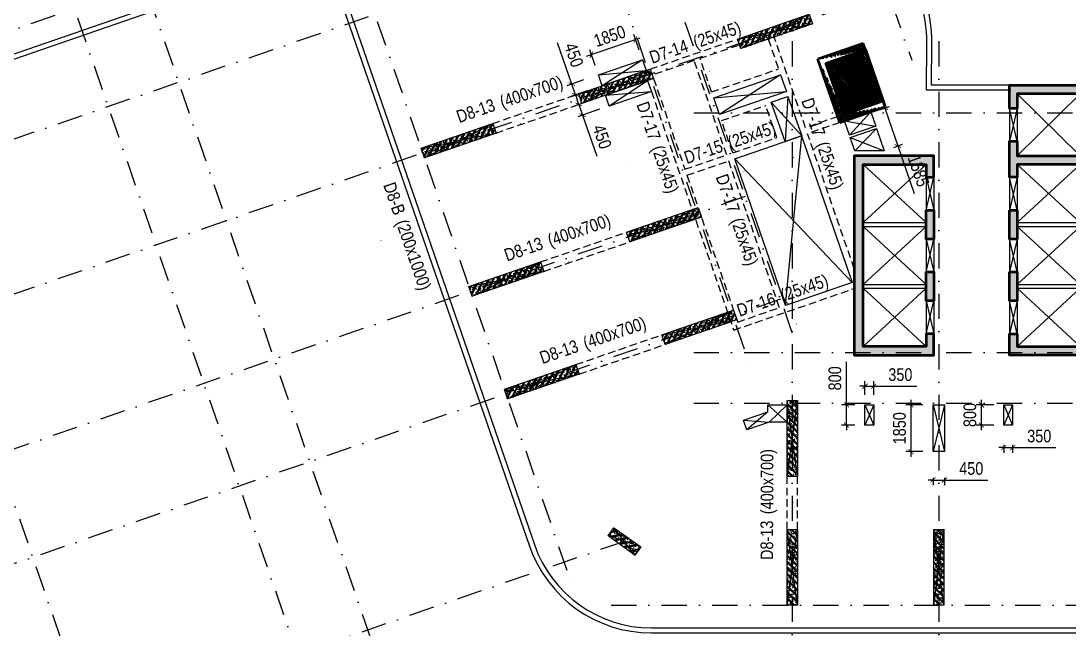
# Model space of a CAD drawing. Header units: millimetres. Extents: x -159515 to 1327256, y -225156 to 138737.
# Drawn here: x 66138 to 107637, y -33011 to -8927 of the extents above; entities that cross this region are included whole.
import ezdxf
from ezdxf.enums import TextEntityAlignment as Align

# ---------------------------------------------------------------- set-up
doc = ezdxf.new("R2010")
doc.units = ezdxf.units.MM
doc.header["$MEASUREMENT"] = 0
doc.linetypes.add('DASHDOT', pattern=[1, 0.5, -0.25, 0, -0.25])
doc.linetypes.add('DASHED', pattern=[4.5, 3, -1.5])
for name, color, linetype in [('ccu11-Khuat', 9, 'DASHED'), ('ccu11-Manh', 8, 'Continuous'), ('ccu11-Thay', 7, 'Continuous'), ('ccu12-Manh', 8, 'Continuous'), ('ccu12-Text', 31, 'Continuous'), ('KC2-DIM', 251, 'Continuous'), ('KT-Hatch', 251, 'Continuous'), ('KT-Luoi truc South Tower', 8, 'DASHDOT'), ('xref.asix of  podium$0$xref.asix of  podium$0$Xref_ST_MBDV Cot vach 30.7.2022$0$KT-Net cot vach', 6, 'Continuous'), ('Xref_ST_MBDV Cot vach 30.7.2022|Xref_ST_MBDV Cot vach 30.7.2022|Xref_ST_MBDV Cot vach 30.7.2022|Xref_ST_MBDV Cot vach 30.7.2022|KC-Betong', 6, 'Continuous')]:
    doc.layers.add(name, color=color, linetype=linetype)
for name, color, linetype, lineweight in [('ccu12-Tencaukien', 9, 'Continuous', 15), ('KT-Kich thuoc', 159, 'Continuous', 18), ('ST_MBDV Cot vach 220805$0$Xref_ST_MBDV Cot vach 30.7.2022$0$KT-Net cot vach', 6, 'Continuous', 50), ('Xref_ST_MBDV Cot vach 30.7.2022$0$KT-Net cot vach', 6, 'Continuous', 50)]:
    doc.layers.add(name, color=color, linetype=linetype, lineweight=lineweight)
doc.styles.add('Arial Narrow', font='ARIALN.TTF')
doc.dimstyles.new('ccu12-200', dxfattribs={"dimscale": 200, "dimtxt": 2.5, "dimasz": 1, "dimexe": 1, "dimexo": 2, "dimgap": 1, "dimtad": 1, "dimdec": 0, "dimrnd": 5, "dimdsep": 46, "dimtxsty": 'Arial Narrow', "dimblk": 'ARCHTICK', "dimcen": -1, "dimdle": 1, "dimclrd": 256, "dimclre": 256, "dimclrt": 3, "dimadec": 0, "dimazin": 2, "dimtfac": 0.1, "dimtdec": 0, "dimtmove": 0, "dimatfit": 1, "dimldrblk": 'ARCHTICK', "dimfxl": 1, "dimtvp": 0.833333, "dimtolj": 1, "dimtzin": 12, "dimarcsym": 0})

# ---------------------------------------------------------------- blocks, each defined once
blk = doc.blocks.new('Asix South Tower')
at = {"layer": 'KT-Luoi truc South Tower', "ltscale": 2000}
for p, q in [((-53965.4, 67304.5), (-40792.5, 29149.9)), ((-61527.4, 64693.7), (-45306.5, 17710.6)), ((-63417.9, 64041.1), (-47197, 17057.9)), ((-72397.8, 60940.8), (-54232.5, 8325.6)), ((-80172.4, 58256.6), (-62007.1, 5641.4)), ((-82960.9, 57293.9), (-64795.6, 4678.7)), ((-91137.3, 54471), (-72972, 1855.8)), ((-37736.8, 39354.3), (-105450.5, 15976.2)), ((-63379.6, 34838.6), (-106788.6, 19851.7)), ((-37735.1, 33218.9), (-103274.2, 10591.7)), ((-45523, 29903.8), (-45523, -4459.1)), ((-39723, 29903.8), (-39723, -4459.1)), ((-49426.2, 27070.4), (10118.8, 27070.4)), ((-47391.3, 23749.2), (-101381.4, 5109.2)), ((-45988, 19684.6), (-99978.1, 1044.6)), ((-49426.2, 17570.4), (10118.8, 17570.4)), ((-49426.2, 15570.4), (10118.8, 15570.4)), ((-52170.8, 10095.3), (-96381.5, -5168.4)), ((-52698.1, 7570.4), (10118.8, 7570.4))]:
    blk.add_line(p, q, dxfattribs=at)
blk = doc.blocks.new('_ArchTick')
at = {"color": 0, "const_width": 0.15}
blk.add_lwpolyline([(-0.5, -0.5), (0.5, 0.5)], dxfattribs=at)
blk = doc.blocks.new('*D100')
at = {"layer": 'Defpoints', "color": 0, "transparency": 16777216}
for p in [(88794, -11133), (87947, -11425), (88941, -11558)]:
    blk.add_point(p, dxfattribs=at)
at = {"layer": 'KC2-DIM', "lineweight": -2, "transparency": 16777216}
for p, q in [((87947, -11425), (87386, -9798)), ((88416, -11263), (87758, -11490)), ((88094, -11851), (87947, -11425)), ((88563, -11689), (87904, -11916)), ((88094, -11851), (88159, -12040))]:
    blk.add_line(p, q, dxfattribs=at)
at = {"layer": 'KC2-DIM', "lineweight": -2, "transparency": 16777216, "xscale": 200, "yscale": 200, "zscale": 200}
for p, rotation in [((87947, -11425), 289.0228909016397), ((88094, -11851), 109.0228909016397)]:
    blk.add_blockref('_ArchTick', p, dxfattribs=dict(at, rotation=rotation))
at = {"layer": 'KC2-DIM', "color": 3, "transparency": 16777216, "insert": (88032, -10274), "char_height": 500, "attachment_point": 5, "rotation": 289.0229, "style": 'Arial Narrow'}
blk.add_mtext('\\A1;450', dxfattribs=at)
blk = doc.blocks.new('*D101')
at = {"layer": 'Defpoints', "color": 0, "transparency": 16777216}
for p in [(89278, -11871), (89425, -12297), (88373, -12660)]:
    blk.add_point(p, dxfattribs=at)
at = {"layer": 'KC2-DIM', "lineweight": -2, "transparency": 16777216}
for p, q in [((88900, -12002), (88037, -12300)), ((88226, -12234), (88161, -12045)), ((89047, -12427), (88184, -12725)), ((88226, -12234), (88373, -12660)), ((88373, -12660), (88935, -14286))]:
    blk.add_line(p, q, dxfattribs=at)
at = {"layer": 'KC2-DIM', "lineweight": -2, "transparency": 16777216, "xscale": 200, "yscale": 200, "zscale": 200}
for p, rotation in [((88226, -12234), 289.0471379535542), ((88373, -12660), 109.0471379535541)]:
    blk.add_blockref('_ArchTick', p, dxfattribs=dict(at, rotation=rotation))
at = {"layer": 'KC2-DIM', "color": 3, "transparency": 16777216, "insert": (89149, -13514), "char_height": 500, "attachment_point": 5, "rotation": 289.0471, "style": 'Arial Narrow'}
blk.add_mtext('\\A1;450', dxfattribs=at)
blk = doc.blocks.new('*D102')
at = {"layer": 'Defpoints', "color": 0, "transparency": 16777216}
for p in [(90471, -9658), (90750, -10464), (89001, -11068)]:
    blk.add_point(p, dxfattribs=at)
at = {"layer": 'KC2-DIM', "lineweight": -2, "transparency": 16777216}
for p, q in [((90619, -10086), (90406, -9469)), ((88533, -10327), (90660, -9592)), ((88870, -10690), (88657, -10072))]:
    blk.add_line(p, q, dxfattribs=at)
at = {"layer": 'KC2-DIM', "lineweight": -2, "transparency": 16777216, "xscale": 200, "yscale": 200, "zscale": 200}
for p, rotation in [((90471, -9658), 19.04713865576442), ((88722, -10261), 199.0471386557644)]:
    blk.add_blockref('_ArchTick', p, dxfattribs=dict(at, rotation=rotation))
at = {"layer": 'KC2-DIM', "color": 3, "transparency": 16777216, "insert": (89448, -9529), "char_height": 500, "attachment_point": 5, "rotation": 19.0471, "style": 'Arial Narrow'}
blk.add_mtext('\\A1;1850', dxfattribs=at)
blk = doc.blocks.new('*D103')
at = {"layer": 'Defpoints', "color": 0, "transparency": 16777216}
for p in [(99800, -12564), (100318, -14064), (100857, -13878)]:
    blk.add_point(p, dxfattribs=at)
at = {"layer": 'KC2-DIM', "lineweight": -2, "transparency": 16777216}
for p, q in [((100178, -12433), (100528, -12313)), ((100339, -12378), (100274, -12189)), ((100339, -12378), (100857, -13878)), ((100696, -13934), (101046, -13813)), ((100857, -13878), (101506, -15758))]:
    blk.add_line(p, q, dxfattribs=at)
at = {"layer": 'KC2-DIM', "lineweight": -2, "transparency": 16777216, "xscale": 200, "yscale": 200, "zscale": 200}
for p, rotation in [((100339, -12378), 289.0471379540123), ((100857, -13878), 109.0471379540123)]:
    blk.add_blockref('_ArchTick', p, dxfattribs=dict(at, rotation=rotation))
at = {"layer": 'KC2-DIM', "color": 3, "transparency": 16777216, "insert": (101678, -14858), "char_height": 500, "attachment_point": 5, "rotation": 289.0471, "style": 'Arial Narrow'}
blk.add_mtext('\\A1;1585', dxfattribs=at)
blk = doc.blocks.new('*D104')
at = {"layer": 'Defpoints', "color": 0, "transparency": 16777216}
for p in [(98825, -24134), (99554, -24134), (99554, -24934)]:
    blk.add_point(p, dxfattribs=at)
at = {"layer": 'KC2-DIM', "lineweight": -2, "transparency": 16777216}
for p, q in [((98825, -24134), (98825, -22430)), ((99154, -24134), (98625, -24134)), ((98825, -24934), (98825, -24134)), ((99154, -24934), (98625, -24934)), ((98825, -24934), (98825, -25134))]:
    blk.add_line(p, q, dxfattribs=at)
at = {"layer": 'KC2-DIM', "lineweight": -2, "transparency": 16777216, "xscale": 200, "yscale": 200, "zscale": 200}
for p, rotation in [((98825, -24134), 270), ((98825, -24934), 90)]:
    blk.add_blockref('_ArchTick', p, dxfattribs=dict(at, rotation=rotation))
at = {"layer": 'KC2-DIM', "color": 3, "transparency": 16777216, "insert": (98369, -23082), "char_height": 500, "attachment_point": 5, "rotation": 90, "style": 'Arial Narrow'}
blk.add_mtext('\\A1;800', dxfattribs=at)
blk = doc.blocks.new('*D105')
at = {"layer": 'Defpoints', "color": 0, "transparency": 16777216}
for p in [(99904, -23394), (99554, -24134), (99904, -24134)]:
    blk.add_point(p, dxfattribs=at)
at = {"layer": 'KC2-DIM', "lineweight": -2, "transparency": 16777216}
for p, q in [((99554, -23734), (99554, -23194)), ((99904, -23734), (99904, -23194)), ((99554, -23394), (99354, -23394)), ((99554, -23394), (99904, -23394)), ((99904, -23394), (101609, -23394))]:
    blk.add_line(p, q, dxfattribs=at)
at = {"layer": 'KC2-DIM', "lineweight": -2, "transparency": 16777216, "xscale": 200, "yscale": 200, "zscale": 200}
blk.add_blockref('_ArchTick', (99554, -23394), dxfattribs=at)
at = {"layer": 'KC2-DIM', "lineweight": -2, "transparency": 16777216, "xscale": 200, "yscale": 200, "zscale": 200, "rotation": 180}
blk.add_blockref('_ArchTick', (99904, -23394), dxfattribs=at)
at = {"layer": 'KC2-DIM', "color": 3, "transparency": 16777216, "insert": (100957, -22938), "char_height": 500, "attachment_point": 5, "style": 'Arial Narrow'}
blk.add_mtext('\\A1;350', dxfattribs=at)
blk = doc.blocks.new('*D106')
at = {"layer": 'Defpoints', "color": 0, "transparency": 16777216}
for p in [(101380, -24134), (102254, -24134), (102254, -25984)]:
    blk.add_point(p, dxfattribs=at)
at = {"layer": 'KC2-DIM', "lineweight": -2, "transparency": 16777216}
for p, q in [((101380, -26184), (101380, -23934)), ((101854, -24134), (101180, -24134)), ((101854, -25984), (101180, -25984))]:
    blk.add_line(p, q, dxfattribs=at)
at = {"layer": 'KC2-DIM', "lineweight": -2, "transparency": 16777216, "xscale": 200, "yscale": 200, "zscale": 200}
for p, rotation in [((101380, -24134), 90), ((101380, -25984), 270)]:
    blk.add_blockref('_ArchTick', p, dxfattribs=dict(at, rotation=rotation))
at = {"layer": 'KC2-DIM', "color": 3, "transparency": 16777216, "insert": (100925, -25059), "char_height": 500, "attachment_point": 5, "rotation": 90, "style": 'Arial Narrow'}
blk.add_mtext('\\A1;1850', dxfattribs=at)
blk = doc.blocks.new('*D107')
at = {"layer": 'Defpoints', "color": 0, "transparency": 16777216}
for p in [(102254, -26626), (102704, -26626), (102704, -27109)]:
    blk.add_point(p, dxfattribs=at)
at = {"layer": 'KC2-DIM', "lineweight": -2, "transparency": 16777216}
for p, q in [((102254, -27109), (102054, -27109)), ((102254, -27026), (102254, -27309)), ((102254, -27109), (102704, -27109)), ((102704, -27026), (102704, -27309)), ((102704, -27109), (104425, -27109))]:
    blk.add_line(p, q, dxfattribs=at)
at = {"layer": 'KC2-DIM', "lineweight": -2, "transparency": 16777216, "xscale": 200, "yscale": 200, "zscale": 200}
blk.add_blockref('_ArchTick', (102254, -27109), dxfattribs=at)
at = {"layer": 'KC2-DIM', "lineweight": -2, "transparency": 16777216, "xscale": 200, "yscale": 200, "zscale": 200, "rotation": 180}
blk.add_blockref('_ArchTick', (102704, -27109), dxfattribs=at)
at = {"layer": 'KC2-DIM', "color": 3, "transparency": 16777216, "insert": (103765, -26654), "char_height": 500, "attachment_point": 5, "style": 'Arial Narrow'}
blk.add_mtext('\\A1;450', dxfattribs=at)
blk = doc.blocks.new('*D108')
at = {"layer": 'Defpoints', "color": 0, "transparency": 16777216}
for p in [(104166, -24134), (105054, -24134), (105054, -24934)]:
    blk.add_point(p, dxfattribs=at)
at = {"layer": 'KC2-DIM', "lineweight": -2, "transparency": 16777216}
for p, q in [((104166, -25134), (104166, -23934)), ((104654, -24134), (103966, -24134)), ((104654, -24934), (103966, -24934))]:
    blk.add_line(p, q, dxfattribs=at)
at = {"layer": 'KC2-DIM', "lineweight": -2, "transparency": 16777216, "xscale": 200, "yscale": 200, "zscale": 200}
for p, rotation in [((104166, -24134), 90), ((104166, -24934), 270)]:
    blk.add_blockref('_ArchTick', p, dxfattribs=dict(at, rotation=rotation))
at = {"layer": 'KC2-DIM', "color": 3, "transparency": 16777216, "insert": (103711, -24534), "char_height": 500, "attachment_point": 5, "rotation": 90, "style": 'Arial Narrow'}
blk.add_mtext('\\A1;800', dxfattribs=at)
blk = doc.blocks.new('*D109')
at = {"layer": 'Defpoints', "color": 0, "transparency": 16777216}
for p in [(105054, -25309), (105404, -25309), (105404, -25826)]:
    blk.add_point(p, dxfattribs=at)
at = {"layer": 'KC2-DIM', "lineweight": -2, "transparency": 16777216}
for p, q in [((105054, -25709), (105054, -26026)), ((105404, -25709), (105404, -26026)), ((105054, -25826), (104854, -25826)), ((105054, -25826), (105404, -25826)), ((105404, -25826), (107109, -25826))]:
    blk.add_line(p, q, dxfattribs=at)
at = {"layer": 'KC2-DIM', "lineweight": -2, "transparency": 16777216, "xscale": 200, "yscale": 200, "zscale": 200}
blk.add_blockref('_ArchTick', (105054, -25826), dxfattribs=at)
at = {"layer": 'KC2-DIM', "lineweight": -2, "transparency": 16777216, "xscale": 200, "yscale": 200, "zscale": 200, "rotation": 180}
blk.add_blockref('_ArchTick', (105404, -25826), dxfattribs=at)
at = {"layer": 'KC2-DIM', "color": 3, "transparency": 16777216, "insert": (106457, -25370), "char_height": 500, "attachment_point": 5, "style": 'Arial Narrow'}
blk.add_mtext('\\A1;350', dxfattribs=at)
blk = doc.blocks.new('*U192')
at = {"layer": 'ccu12-Tencaukien', "color": 8, "ltscale": 10000}
blk.add_line((361, -155), (354, -155), dxfattribs=at)
at = {"layer": 'ccu12-Text', "color": 2, "style": 'Arial Narrow', "width": 0.8}
blk.add_attdef('SH', text='', height=300, dxfattribs=at).set_placement((276, 6), align=Align.BOTTOM_RIGHT)
at = {"layer": 'ccu12-Text', "color": 31, "style": 'Arial Narrow', "width": 0.8}
for tag, p in [('(', (508, -75)), ('KT', (633, -75)), (')', (963, -75))]:
    blk.add_attdef(tag, text='', height=250, dxfattribs=at).set_placement(p, align=Align.BOTTOM_LEFT)
blk = doc.blocks.new('*U297')
at = {"layer": 'ccu12-Tencaukien', "color": 8, "ltscale": 10000}
blk.add_line((361, -155), (354, -155), dxfattribs=at)
at = {"layer": 'ccu12-Text', "color": 2, "style": 'Arial Narrow', "width": 0.8}
blk.add_attdef('SH', text='', height=300, dxfattribs=at).set_placement((276, 6), align=Align.BOTTOM_RIGHT)
at = {"layer": 'ccu12-Text', "color": 31, "style": 'Arial Narrow', "width": 0.8}
for tag, p in [('(', (508, -75)), ('KT', (633, -75)), (')', (963, -75))]:
    blk.add_attdef(tag, text='', height=250, dxfattribs=at).set_placement(p, align=Align.BOTTOM_LEFT)
blk = doc.blocks.new('*U298')
at = {"layer": 'ccu12-Tencaukien', "color": 8, "ltscale": 10000}
blk.add_line((361, -155), (354, -155), dxfattribs=at)
at = {"layer": 'ccu12-Text', "color": 2, "style": 'Arial Narrow', "width": 0.8}
blk.add_attdef('SH', text='', height=300, dxfattribs=at).set_placement((276, 6), align=Align.BOTTOM_RIGHT)
at = {"layer": 'ccu12-Text', "color": 31, "style": 'Arial Narrow', "width": 0.8}
for tag, p in [('(', (508, -75)), ('KT', (633, -75)), (')', (963, -75))]:
    blk.add_attdef(tag, text='', height=250, dxfattribs=at).set_placement(p, align=Align.BOTTOM_LEFT)
blk = doc.blocks.new('*U299')
at = {"layer": 'ccu12-Tencaukien', "color": 8, "ltscale": 10000}
blk.add_line((361, -155), (354, -155), dxfattribs=at)
at = {"layer": 'ccu12-Text', "color": 2, "style": 'Arial Narrow', "width": 0.8}
blk.add_attdef('SH', text='', height=300, dxfattribs=at).set_placement((276, 6), align=Align.BOTTOM_RIGHT)
at = {"layer": 'ccu12-Text', "color": 31, "style": 'Arial Narrow', "width": 0.8}
for tag, p in [('(', (508, -75)), ('KT', (633, -75)), (')', (963, -75))]:
    blk.add_attdef(tag, text='', height=250, dxfattribs=at).set_placement(p, align=Align.BOTTOM_LEFT)
blk = doc.blocks.new('*U300')
at = {"layer": 'ccu12-Tencaukien', "color": 8, "ltscale": 10000}
blk.add_line((361, -155), (354, -155), dxfattribs=at)
at = {"layer": 'ccu12-Text', "color": 2, "style": 'Arial Narrow', "width": 0.8}
blk.add_attdef('SH', text='', height=300, dxfattribs=at).set_placement((276, 6), align=Align.BOTTOM_RIGHT)
at = {"layer": 'ccu12-Text', "color": 31, "style": 'Arial Narrow', "width": 0.8}
for tag, p in [('(', (508, -75)), ('KT', (633, -75)), (')', (963, -75))]:
    blk.add_attdef(tag, text='', height=250, dxfattribs=at).set_placement(p, align=Align.BOTTOM_LEFT)
blk = doc.blocks.new('*U301')
at = {"layer": 'ccu12-Tencaukien', "color": 8, "ltscale": 10000}
blk.add_line((361, -155), (354, -155), dxfattribs=at)
at = {"layer": 'ccu12-Text', "color": 2, "style": 'Arial Narrow', "width": 0.8}
blk.add_attdef('SH', text='', height=300, dxfattribs=at).set_placement((276, 6), align=Align.BOTTOM_RIGHT)
at = {"layer": 'ccu12-Text', "color": 31, "style": 'Arial Narrow', "width": 0.8}
for tag, p in [('(', (508, -75)), ('KT', (633, -75)), (')', (963, -75))]:
    blk.add_attdef(tag, text='', height=250, dxfattribs=at).set_placement(p, align=Align.BOTTOM_LEFT)
blk = doc.blocks.new('*U302')
at = {"layer": 'ccu12-Tencaukien', "color": 8, "ltscale": 10000}
blk.add_line((361, -155), (354, -155), dxfattribs=at)
at = {"layer": 'ccu12-Text', "color": 2, "style": 'Arial Narrow', "width": 0.8}
blk.add_attdef('SH', text='', height=300, dxfattribs=at).set_placement((276, 6), align=Align.BOTTOM_RIGHT)
at = {"layer": 'ccu12-Text', "color": 31, "style": 'Arial Narrow', "width": 0.8}
for tag, p in [('(', (508, -75)), ('KT', (633, -75)), (')', (963, -75))]:
    blk.add_attdef(tag, text='', height=250, dxfattribs=at).set_placement(p, align=Align.BOTTOM_LEFT)
blk = doc.blocks.new('*U951')
h = blk.add_hatch()
h.set_pattern_fill('VATLIEU04', color=250, scale=40, style=0, pattern_type=2)
h.set_pattern_definition([(50, (-550, 3050), (286.904, -25.101), [30, -330]), (355, (-550, 3050), (-55.5, 300.877), [24, -264]), (100.451, (-526.1, 3047.9), (231.404, 275.776), [25.496, -280.457]), (46.184, (-550, 3130), (426.896, -66.208), [45, -495]), (96.636, (-514.43, 3124.5), (373.865, 389.647), [38.244, -420.685]), (351.184, (-550, 3130), (373.865, 389.65), [36, -396]), (21, (-510, 3110), (238.763, -161.048), [30, -330]), (326, (-510, 3110), (97.326, 290.06), [24, -264]), (71.451, (-490.1, 3096.58), (336.09, 129.012), [25.496, -280.457]), (37.5, (-550, 3050), (4.864, 133.1575), [0, -260.8, 0, -268, 0, -265]), (7.5, (-550, 3050), (105.228, 157.7647), [0, -152.8, 0, -254.8, 0, -101]), (327.5, (-639.2, 3050), (213.529, -9.022), [0, -100, 0, -312, 0, -414]), (317.5, (-679.2, 3050), (233.274, 40.042), [0, -130, 0, -207.2, 0, -294]), (45, (-550, 3050), (-120.208, 120.208), []), (45, (-550, 3099), (-120.208, 120.208), [])])
h.paths.add_polyline_path([(-475, -475), (-75, -475), (-75, 2525), (-475, 2525)])
at = {"color": 6, "ltscale": 0.25}
blk.add_lwpolyline([(-475, -475), (-75, -475), (-75, 2525), (-475, 2525)], close=True, dxfattribs=at)
at = {"layer": 'Defpoints', "linetype": 'ByBlock', "ltscale": 30}
for p, q in [((-75, -475), (-475, 2525)), ((-475, -475), (-75, 2525))]:
    blk.add_line(p, q, dxfattribs=at)
blk = doc.blocks.new('*U50')
h = blk.add_hatch()
h.set_pattern_fill('VATLIEU04', color=250, scale=40, style=0, pattern_type=2)
h.set_pattern_definition([(50, (-550, 1350), (286.904, -25.1), [30, -330]), (355, (-550, 1350), (-55.5, 300.877), [24, -264]), (100.451, (-526.1, 1347.9), (231.404, 275.776), [25.496, -280.457]), (46.184, (-550, 1430), (426.896, -66.21), [45, -495]), (96.636, (-514.43, 1424.5), (373.865, 389.65), [38.244, -420.685]), (351.184, (-550, 1430), (373.86, 389.65), [36, -396]), (21, (-510, 1410), (238.763, -161.048), [30, -330]), (326, (-510, 1410), (97.326, 290.06), [24, -264]), (71.451, (-490.1, 1396.58), (336.09, 129.012), [25.496, -280.457]), (37.5, (-550, 1350), (4.864, 133.1575), [0, -260.8, 0, -268, 0, -265]), (7.5, (-550, 1350), (105.228, 157.765), [0, -152.8, 0, -254.8, 0, -101]), (327.5, (-639.2, 1350), (213.529, -9.022), [0, -100, 0, -312, 0, -414]), (317.5, (-679.2, 1350), (233.274, 40.042), [0, -130, 0, -207.2, 0, -294]), (45, (-550, 1350), (-120.208, 120.208), []), (45, (-550, 1399), (-120.208, 120.208), [])])
h.paths.add_polyline_path([(-475, -475), (-75, -475), (-75, 825), (-475, 825)])
at = {"color": 6, "ltscale": 0.25}
blk.add_lwpolyline([(-475, -475), (-75, -475), (-75, 825), (-475, 825)], close=True, dxfattribs=at)
at = {"layer": 'Defpoints', "linetype": 'ByBlock', "ltscale": 30}
for p, q in [((-75, -475), (-475, 825)), ((-475, -475), (-75, 825))]:
    blk.add_line(p, q, dxfattribs=at)
blk = doc.blocks.new('MBC-T8')
at = {"layer": 'Xref_ST_MBDV Cot vach 30.7.2022|Xref_ST_MBDV Cot vach 30.7.2022|Xref_ST_MBDV Cot vach 30.7.2022|Xref_ST_MBDV Cot vach 30.7.2022|KC-Betong', "linetype": 'ByBlock'}
for name, p, xscale, rotation in [('*U951', (-22298, 12747, 0), -0.9999999999999998, 289.0471379532163), ('*U951', (-28584, 10577, 0), -0.9999999999999998, 289.0471379532163), ('*U951', (-34822, 8423, 0), -0.9999999999999998, 289.0471379532163), ('*U951', (-26691, 5095, 0), -0.9999999999999998, 289.0471379532163), ('*U951', (-32929, 2941, 0), -0.9999999999999998, 289.0471379532163), ('*U951', (-25287, 1030, 0), -0.9999999999999998, 289.0471379532163), ('*U951', (-31526, -1124, 0), -0.9999999999999998, 289.0471379532163), ('*U951', (-20825, -4325), -1, 359.9999999999985), ('*U50', (-27216, -7701, 0), -0.9999999999999998, 54.35941822448728), ('*U951', (-20825, -9425, 0), -1, 359.9999999999985), ('*U951', (-15025, -9425, 0), -1, 359.9999999999985)]:
    blk.add_blockref(name, p, dxfattribs=dict(at, xscale=xscale, rotation=rotation))
blk = doc.blocks.new('MBCV-T8')
at = {"layer": 'KT-Hatch'}
h = blk.add_hatch(dxfattribs=at)
h.set_pattern_fill('BTCT', color=256, scale=30)
h.set_pattern_definition([(50, (55874.38, -33304.02), (215.17805, -18.82564), [22.5, -247.5]), (355, (55874.38, -33304.02), (-41.6254, 225.6576), [18, -198]), (100.4514, (55892.31, -33305.6), (173.5528, 206.8319), [19.1221, -210.3426]), (46.1842, (55874.38, -33244.02), (320.1723, -49.6557), [33.75, -371.25]), (96.6356, (55901.06, -33248.16), (280.3988, 292.2354), [28.683, -315.514]), (351.1842, (55874.38, -33244.02), (280.3986, 292.2356), [27, -297]), (21, (55904.38, -33259.02), (179.0721, -120.78567), [22.5, -247.5]), (326, (55904.38, -33259.02), (72.9946, 217.545), [18, -198]), (71.4514, (55919.3, -33269.09), (252.0668, 96.75915), [19.1221, -210.3426]), (37.5, (55874.38, -33304.024), (3.64796, 99.86816), [0, -195.6, 0, -201, 0, -198.75]), (7.5, (55874.38, -33304.02), (78.92086, 118.32351), [0, -114.6, 0, -191.1, 0, -75.75]), (327.5, (55807.48, -33304.02), (160.14673, -6.76646), [0, -75, 0, -234, 0, -310.5]), (317.5, (55777.48, -33304.02), (174.95585, 30.0315), [0, -97.5, 0, -155.4, 0, -220.5]), (45, (55874.38, -33304.02), (-79.54951, 79.54951), []), (45, (55927.41, -33304.02), (-79.54951, 79.54951), [])])
h.paths.add_polyline_path([(18951, -13684), (19251, -13684), (19251, -12534), (18951, -12534)], flags=17)
h.paths.add_polyline_path([(19251, -10084), (18951, -10084), (18951, -11234), (19251, -11234)], flags=17)
h.paths.add_polyline_path([(18951, -8784), (19251, -8784), (19251, -8284), (21751, -8284), (21751, -15484), (19251, -15484), (19251, -14984), (18951, -14984), (18951, -15834), (22101, -15834), (22101, -5134), (18951, -5134), (18951, -6059), (19251, -6059), (19251, -5484), (21751, -5484), (21751, -7934), (19251, -7934), (19251, -7359), (18951, -7359)])
h.paths.add_polyline_path([(15651, -15484), (13151, -15484), (13151, -8284), (15651, -8284), (15651, -8784), (15951, -8784), (15951, -7934), (12801, -7934), (12801, -15834), (15951, -15834), (15951, -14984), (15651, -14984)])
h.paths.add_polyline_path([(15651, -13684), (15951, -13684), (15951, -12534), (15651, -12534)], flags=17)
h.paths.add_polyline_path([(15651, -11234), (15951, -11234), (15951, -10084), (15651, -10084)], flags=17)
at = {"layer": 'xref.asix of  podium$0$xref.asix of  podium$0$Xref_ST_MBDV Cot vach 30.7.2022$0$KT-Net cot vach'}
h = blk.add_hatch(dxfattribs=at)
h.set_pattern_fill('1BETONG2-BOP', color=250, scale=30, style=0, pattern_type=2)
h.set_pattern_definition([(50, (129263.84, -210349.2), (215.17805, -18.82564), [22.5, -247.5]), (355, (129263.84, -210349.2), (-41.6254, 225.65764), [18, -198]), (100.4514, (129281.77, -210350.77), (173.55281, 206.83186), [19.12206, -210.34263]), (46.1842, (129263.84, -210289.2), (320.1723, -49.6557), [33.75, -371.25]), (96.6356, (129290.52, -210293.34), (280.3988, 292.23536), [28.6831, -315.5139]), (351.1842, (129263.84, -210289.2), (280.3986, 292.2356), [27, -297]), (21, (129293.84, -210304.2), (179.07212, -120.78567), [22.5, -247.5]), (226, (129293.84, -210304.2), (201.56464, -109.66194), [18, -198]), (71.4514, (129308.76, -210314.27), (252.06679, 96.75915), [19.12206, -210.34263]), (67.5, (129263.836, -210349.206), (-46.774855, 88.312339), [0, -195.6, 0, -201, 0, -198.75]), (4.5, (129263.84, -210349.21), (85.005277, 114.030957), [0, -114.6, 0, -191.1, 0, -75.75]), (327.5, (129196.936, -210349.21), (160.14673, -6.766462), [0, -75, 0, -234, 0, -310.5]), (317.5, (129166.94, -210349.2), (174.95585, 30.031495), [0, -97.5, 0, -155.4, 0, -220.5]), (315, (129263.84, -210349.2), (90.156115, 90.156115), []), (315, (129263.84, -210312.46), (90.156115, 90.156115), [])])
edge = h.paths.add_edge_path()
edge.add_line((13162, -3496), (11366, -4116))
edge.add_line((13244, -3733), (11684, -4271))
edge.add_line((12231, -6621), (11364, -4111))
edge.add_line((12386, -6303), (11684, -4271))
edge.add_line((12231, -6621), (14027, -6001))
edge.add_line((12386, -6303), (13945, -5765))
edge.add_line((13945, -5765), (14027, -6001))
edge.add_line((13244, -3733), (13162, -3496))
at = {"layer": 'Xref_ST_MBDV Cot vach 30.7.2022$0$KT-Net cot vach'}
h = blk.add_hatch(dxfattribs=at)
h.set_pattern_fill('1BETONG2-BOP', color=250, scale=30, style=0, pattern_type=2)
h.set_pattern_definition([(50, (129263.84, -210349.2), (215.17805, -18.82564), [22.5, -247.5]), (355, (129263.84, -210349.2), (-41.6254, 225.65764), [18, -198]), (100.4514, (129281.77, -210350.77), (173.55281, 206.83186), [19.12206, -210.34263]), (46.1842, (129263.84, -210289.2), (320.1723, -49.6557), [33.75, -371.25]), (96.6356, (129290.52, -210293.34), (280.3988, 292.23536), [28.6831, -315.5139]), (351.1842, (129263.84, -210289.2), (280.3986, 292.2356), [27, -297]), (21, (129293.84, -210304.2), (179.07212, -120.78567), [22.5, -247.5]), (226, (129293.84, -210304.2), (201.56464, -109.66194), [18, -198]), (71.4514, (129308.76, -210314.27), (252.06679, 96.75915), [19.12206, -210.34263]), (67.5, (129263.836, -210349.206), (-46.774855, 88.312339), [0, -195.6, 0, -201, 0, -198.75]), (4.5, (129263.84, -210349.21), (85.005277, 114.030957), [0, -114.6, 0, -191.1, 0, -75.75]), (327.5, (129196.936, -210349.21), (160.14673, -6.766462), [0, -75, 0, -234, 0, -310.5]), (317.5, (129166.94, -210349.2), (174.95585, 30.031495), [0, -97.5, 0, -155.4, 0, -220.5]), (315, (129263.84, -210349.2), (90.156115, 90.156115), []), (315, (129263.84, -210312.46), (90.156115, 90.156115), [])])
edge = h.paths.add_edge_path()
edge.add_line((13162, -3496), (11366, -4116))
edge.add_line((13244, -3733), (11684, -4271))
edge.add_line((12231, -6621), (11364, -4111))
edge.add_line((12386, -6303), (11684, -4271))
edge.add_line((12231, -6621), (14027, -6001))
edge.add_line((12386, -6303), (13945, -5765))
edge.add_line((13945, -5765), (14027, -6001))
edge.add_line((13244, -3733), (13162, -3496))
at = {"ltscale": 0.5, "elevation": 0}
for points in [[(13151, -10584), (15651, -10584)], [(13151, -10734), (15651, -10734)], [(19251, -10584), (21751, -10584)], [(19251, -10734), (21751, -10734)], [(13151, -13034), (15651, -13034)], [(13151, -13184), (15651, -13184)], [(19251, -13034), (21751, -13034)], [(19251, -13184), (21751, -13184)]]:
    blk.add_lwpolyline(points, dxfattribs=at)
at = {"layer": 'ccu11-Khuat', "color": 6, "ltscale": 0.2, "elevation": 0}
for points in [[(18951, -6059), (18951, -7359)], [(15951, -8784), (15951, -10084)], [(18951, -8784), (18951, -10084)], [(15951, -11234), (15951, -12534)], [(18951, -11234), (18951, -12534)], [(15951, -13684), (15951, -14984)], [(18951, -13684), (18951, -14984)]]:
    blk.add_lwpolyline(points, dxfattribs=at)
at = {"layer": 'ccu11-Manh', "elevation": 0}
for points in [[(13007, -3814), (12386, -6303)], [(11684, -4271), (13709, -5846)], [(19251, -5484), (21751, -7934)], [(19251, -7934), (21751, -5484)], [(13151, -8284), (15651, -10584)], [(13151, -10584), (15651, -8284)], [(19251, -8284), (21751, -10584)], [(19251, -10584), (21751, -8284)], [(13151, -10734), (15651, -13034)], [(13151, -13034), (15651, -10734)], [(19251, -10734), (21751, -13034)], [(19251, -13034), (21751, -10734)], [(13151, -13184), (15651, -15484)], [(13151, -15484), (15651, -13184)], [(19251, -13184), (21751, -15484)], [(19251, -15484), (21751, -13184)]]:
    blk.add_lwpolyline(points, dxfattribs=at)
at = {"layer": 'ccu11-Thay', "color": 6, "ltscale": 0.5, "elevation": 0}
for points in [[(19251, -6059), (19251, -7359)], [(15651, -8784), (15651, -10084)], [(19251, -8784), (19251, -10084)], [(15651, -11234), (15651, -12534)], [(19251, -11234), (19251, -12534)], [(15651, -13684), (15651, -14984)], [(19251, -13684), (19251, -14984)]]:
    blk.add_lwpolyline(points, dxfattribs=at)
at = {"layer": 'KC2-DIM', "ltscale": 0.5, "elevation": 0}
for points in [[(19251, -6059), (18951, -7359)], [(19251, -7359), (18951, -6059)], [(15651, -8784), (15951, -10084)], [(15651, -10084), (15951, -8784)], [(19251, -8784), (18951, -10084)], [(19251, -10084), (18951, -8784)], [(15651, -11234), (15951, -12534)], [(15651, -12534), (15951, -11234)], [(19251, -11234), (18951, -12534)], [(19251, -12534), (18951, -11234)], [(15651, -13684), (15951, -14984)], [(15651, -14984), (15951, -13684)], [(19251, -13684), (18951, -14984)], [(19251, -14984), (18951, -13684)]]:
    blk.add_lwpolyline(points, dxfattribs=at)
at = {"layer": 'ST_MBDV Cot vach 220805$0$Xref_ST_MBDV Cot vach 30.7.2022$0$KT-Net cot vach', "color": 6}
blk.add_line((13244, -3733, 0), (13945, -5765, 0), dxfattribs=at)
at = {"layer": 'ST_MBDV Cot vach 220805$0$Xref_ST_MBDV Cot vach 30.7.2022$0$KT-Net cot vach', "color": 6, "elevation": 0}
blk.add_lwpolyline([(13007, -3814), (13709, -5846)], dxfattribs=at)
at = {"layer": 'ST_MBDV Cot vach 220805$0$Xref_ST_MBDV Cot vach 30.7.2022$0$KT-Net cot vach', "elevation": 0}
for points in [[(18951, -6059), (18951, -5134), (22101, -5134), (22101, -15834), (18951, -15834), (18951, -14984), (19251, -14984), (19251, -15484), (21751, -15484), (21751, -8284), (19251, -8284), (19251, -8784), (18951, -8784), (18951, -7359), (19251, -7359), (19251, -7934), (21751, -7934), (21751, -5484), (19251, -5484), (19251, -6059)], [(15951, -8784), (15951, -7934), (12801, -7934), (12801, -15834), (15951, -15834), (15951, -14984), (15651, -14984), (15651, -15484), (13151, -15484), (13151, -8284), (15651, -8284), (15651, -8784)], [(18951, -10084), (19251, -10084), (19251, -11234), (18951, -11234)], [(18951, -12534), (19251, -12534), (19251, -13684), (18951, -13684)]]:
    blk.add_lwpolyline(points, close=True, dxfattribs=at)
at = {"layer": 'ST_MBDV Cot vach 220805$0$Xref_ST_MBDV Cot vach 30.7.2022$0$KT-Net cot vach', "color": 6, "elevation": 0}
for points in [[(15651, -10084), (15951, -10084), (15951, -11234), (15651, -11234)], [(15651, -12534), (15951, -12534), (15951, -13684), (15651, -13684)]]:
    blk.add_lwpolyline(points, close=True, dxfattribs=at)
at = {"layer": 'xref.asix of  podium$0$xref.asix of  podium$0$Xref_ST_MBDV Cot vach 30.7.2022$0$KT-Net cot vach'}
for p, q in [((13162, -3496, 0), (11366, -4116, 0)), ((11684, -4271, 0), (13244, -3733, 0)), ((13244, -3733, 0), (13162, -3496, 0)), ((12231, -6621, 0), (11364, -4111, 0)), ((12386, -6303, 0), (11684, -4271, 0)), ((12386, -6303, 0), (13945, -5765, 0)), ((13945, -5765, 0), (14027, -6001, 0)), ((12231, -6621, 0), (14027, -6001, 0))]:
    blk.add_line(p, q, dxfattribs=at)
at = {"layer": 'Xref_ST_MBDV Cot vach 30.7.2022$0$KT-Net cot vach'}
for p, q in [((13162, -3496, 0), (11366, -4116, 0)), ((11684, -4271, 0), (13244, -3733, 0)), ((13244, -3733, 0), (13162, -3496, 0)), ((13244, -3733, 0), (13162, -3496, 0)), ((12231, -6621, 0), (11364, -4111, 0)), ((12386, -6303, 0), (11684, -4271, 0)), ((12386, -6303, 0), (13945, -5765, 0)), ((13945, -5765, 0), (14027, -6001, 0)), ((13945, -5765, 0), (14027, -6001, 0)), ((12231, -6621, 0), (14027, -6001, 0))]:
    blk.add_line(p, q, dxfattribs=at)
blk.add_blockref('MBC-T8', (30901, -15834, 0))
blk = doc.blocks.new('MBKC-T10-T20')
blk.add_line((6163, 10679), (3027, 10679))
for points in [[(6163, 10679), (3027, 10679), (3037, 12353, 0.085159), (2747, 14117), (1012, 19132), (-3115, 31062, 0.260467), (-5906, 33537), (-20965, 37888, 0.435644), (-25526, 33634, 0.102481), (-25422, 32013), (-24116, 28285), (-24125, 28282)], [(6163, 10479), (2826, 10479), (2837, 12354, 0.085159), (2558, 14052), (823, 19066), (-3304, 30997, 0.260924), (-5955, 33343), (-21000, 37690, 0.435158), (-25326, 33620, 0.102973), (-25231, 32072), (-23861, 28162), (-24060, 28093)], [(-26322, 27524), (-26323, 27523), (-28912, 34887, 0.338337), (-32785, 36423), (-62221, 26268, 0.459457), (-64261, 21119), (-55492, 6792, 0.279689), (-50526, 5761), (-27809, 13599, 0.204279), (-27743, 13720), (-27519, 14750, -0.275412), (-26791, 15550), (-22379, 17068, -0.414195), (-21217, 16504), (-12888, -7587, 0.319754), (-8068, -11021), (37069, -11021, 0.36531), (42035, -6710, 0.102434), (42026, -5088), (39585, 6383, 0.132611), (38119, 9181, 0.066499), (36987, 10096, 0.137615), (34907, 10679), (9263, 10679)], [(-53538, 5887, 0.161195), (-50592, 5950), (-27937, 13766), (-27715, 14791, -0.274307), (-26853, 15740), (-22444, 17257, -0.414153), (-21028, 16569), (-12699, -7522, 0.319754), (-8068, -10821), (37068, -10821, 0.151467), (39827, -9921)], [(-53538, 5887, 0.161195), (-50592, 5950), (-27937, 13766), (-27715, 14791, -0.274307), (-26853, 15740), (-22444, 17257, -0.414153), (-21028, 16569), (-12699, -7522, 0.319754), (-8068, -10821), (37068, -10821, 0.151467), (39827, -9921, 0.151467)]]:
    blk.add_lwpolyline(points, format="xyb")
at = {"layer": 'ccu11-Khuat', "ltscale": 100}
for p, q in [((-8109, 11310), (-4706, 12484)), ((-3441, 12498), (-3033, 11316)), ((-1965, 8988), (-3205, 12580)), ((-5084, 7911), (-6373, 11644)), ((-5680, 10403), (-6137, 11726)), ((-8215, 10850), (-4805, 973)), ((-7978, 10932, 0), (-6738, 7340, 0)), ((-14348, 9156, 0), (-10945, 10331, 0)), ((-14217, 8778, 0), (-10814, 9953, 0)), ((-4848, 7992), (-5288, 9268)), ((-689, 9428), (-1965, 8988)), ((-607, 9192), (-1883, 8751)), ((-36, 3403), (-1883, 8751)), ((-6738, 7340), (-5084, 7911)), ((-6657, 7103), (-5004, 7674)), ((-2995, 1861), (-5002, 7673)), ((-6657, 7103, 0), (-4650, 1291, 0)), ((-12455, 3673, 0), (-9052, 4848, 0)), ((-12325, 3295, 0), (-8922, 4470, 0)), ((-4803, 973), (-36, 2618)), ((-4648, 1290), (-2995, 1861)), ((-11052, -391, 0), (-7649, 784, 0)), ((-10921, -769, 0), (-7518, 406, 0)), ((-2687, -6921, 0), (-2687, -4821)), ((-2287, -6921, 0), (-2287, -4821))]:
    blk.add_line(p, q, dxfattribs=at)
for points in [[(-4624, 12248), (-6137, 11726)], [(-6373, 11644), (-8027, 11073)], [(-5680, 10403), (-3033, 11316)], [(-5288, 9268), (-3539, 9872)], [(-4848, 7992), (-3099, 8596), (-3539, 9872)]]:
    blk.add_lwpolyline(points, dxfattribs=at)
at = {"layer": 'ccu11-Khuat', "ltscale": 0.5}
for centre, start, end in [((-5003, 7673), 19.0466, 109.0471), ((-4803, 974), 199.0471, 289.0471)]:
    blk.add_arc(centre, 1.25, start, end, dxfattribs=at)
at = {"layer": 'ccu11-Khuat', "ltscale": 0.5, "extrusion": (5.11024e-09, -1.48016e-08, 1)}
blk.add_arc((-4649, 1292, 0), 1.25, 199.0471, 289.0471, dxfattribs=at)
at = {"layer": 'ccu11-Manh'}
for p, q in [((-8417, 11679), (-10019, 10653)), ((-10165, 11076), (-8271, 11257)), ((-8215, 10850), (-9741, 9847)), ((-2952, 11080), (-5370, 9505)), ((-9888, 10272), (-8068, 10425)), ((-5599, 10166), (-2723, 10418)), ((-3320, 10001), (-2110, 8673)), ((-2658, 10229), (-2772, 8445)), ((621, 9616), (-223, 8690)), ((-418, 9257), (817, 9049)), ((850, 8954), (-12, 8079)), ((-2759, 1943, 0), (-2110, 8673)), ((-190, 8595), (1152, 8079)), ((-4766, 7755), (-113, 2856, 0)), ((-3398, -2668), (-2688, -1993)), ((388, -1991), (738, -2791)), ((738, -1991), (388, -2791)), ((3088, -1991), (3538, -3841)), ((3538, -1991), (3088, -3841)), ((5888, -1991), (6238, -2791)), ((6238, -1991), (5888, -2791)), ((-4419, -2598), (-3398, -2668))]:
    blk.add_line(p, q, dxfattribs=at)
for points in [[(-3457, -1988), (-2692, -2673)], [(-3459, -2266), (-4288, -2976)]]:
    blk.add_lwpolyline(points, dxfattribs=at)
at = {"layer": 'ccu11-Thay'}
for points in [[(-10165, 11076), (-8417, 11679), (-8271, 11257), (-10019, 10653), (-10165, 11076)], [(-9888, 10272), (-8215, 10850), (-8068, 10425), (-9741, 9847), (-9888, 10272)], [(-5599, 10166), (-2952, 11080), (-2723, 10418), (-5370, 9505), (-5599, 10166)], [(-3320, 10001), (-2658, 10229), (-2110, 8673), (-2772, 8445), (-3320, 10001)], [(-418, 9257), (621, 9616), (817, 9049), (-223, 8690), (-418, 9257)], [(-190, 8595), (850, 8954), (1152, 8079), (-12, 8079), (-190, 8595)], [(-4419, -2598), (-3459, -2266), (-3457, -1988), (-2688, -1993), (-2692, -2673), (-3398, -2668), (-4288, -2976), (-4419, -2598)], [(3088, -1991), (3538, -1991), (3538, -3841), (3088, -3841), (3088, -1991)], [(5888, -1991), (6238, -1991), (6238, -2791), (5888, -2791), (5888, -1991)]]:
    blk.add_lwpolyline(points, dxfattribs=at)
blk.add_lwpolyline([(-112, 2856), (-2758, 1943, -0.414214), (-2759, 1944), (-4766, 7755, -0.414214), (-4765, 7756), (-2121, 8669, -0.414214), (-2119, 8669), (-112, 2856), (-2759, 1943)], format="xyb", dxfattribs=at)
blk.add_lwpolyline([(388, -1991), (738, -1991), (738, -2791), (388, -2791)], close=True, dxfattribs=at)
at = {"layer": 'ccu12-Manh', "ltscale": 0.5}
for p, q in [((871, 9967, 0), (406, 12081, 0)), ((169, 11999, 0), (1107, 10048, 0))]:
    blk.add_line(p, q, dxfattribs=at)
blk.add_blockref('MBCV-T8', (-12838, 15813, 0))

msp = doc.modelspace()

# ---------------------------------------------------------------- block references
msp.add_blockref('MBKC-T10-T20', (99166.2, -22143.4))
at = {"layer": 'ccu12-Tencaukien', "extrusion": (4.37666e-07, -9.80437e-07, 1)}
ref = msp.add_blockref('*U297', (92882.9, -10426.2, -1.1), dxfattribs=dict(at, xscale=1.815893337873054, yscale=1.815893337873054, zscale=1.815893337873054, rotation=339.469833737933))
ref.add_attrib('KT', '(25x45)', dxfattribs={"color": 31, "extrusion": (4.37666e-07, -9.80437e-07, 1), "height": 500, "rotation": 19.02101, "style": 'Arial Narrow'}).set_placement((92909.1, -10169.2, 0.1), align=Align.BOTTOM_LEFT)
ref.add_attrib('SH', 'D7-14', dxfattribs={"color": 2, "extrusion": (4.37666e-07, -9.80437e-07, 1), "height": 500, "rotation": 19.02101, "style": 'Arial Narrow'}).set_placement((92654.1, -10260.6, 0.1), align=Align.BOTTOM_RIGHT)
at = {"layer": 'ccu12-Tencaukien', "extrusion": (7.34415e-07, -7.83226e-07, 1)}
ref = msp.add_blockref('*U192', (85281.8, -12689.5, 0.1), dxfattribs=dict(at, xscale=1.815893337873055, yscale=1.815893337873055, zscale=1.815893337873055, rotation=358.5718110349674))
ref.add_attrib('KT', '(400x700)', dxfattribs={"color": 31, "extrusion": (7.34415e-07, -7.83226e-07, 1), "height": 500, "rotation": 19.03488, "style": 'Arial Narrow'}).set_placement((85255.2, -12533.2, 0.1), align=Align.BOTTOM_LEFT)
ref.add_attrib('SH', 'D8-13', dxfattribs={"color": 2, "extrusion": (7.34415e-07, -7.83226e-07, 1), "height": 500, "rotation": 19.03488, "style": 'Arial Narrow'}).set_placement((85011.3, -12607.9, 0.1), align=Align.BOTTOM_RIGHT)
at = {"layer": 'ccu12-Tencaukien', "extrusion": (-9.80437e-07, -4.37666e-07, 1)}
ref = msp.add_blockref('*U298', (97226, -13838.1, -1.2), dxfattribs=dict(at, xscale=1.815893337873054, yscale=1.815893337873054, zscale=1.815893337873054, rotation=249.4698337379082))
ref.add_attrib('KT', '(25x45)', dxfattribs={"color": 31, "extrusion": (-9.80437e-07, -4.37666e-07, 1), "height": 500, "rotation": 289.02101, "style": 'Arial Narrow'}).set_placement((97482.9, -13864.3, -0.1), align=Align.BOTTOM_LEFT)
ref.add_attrib('SH', 'D7-17', dxfattribs={"color": 2, "extrusion": (-9.80437e-07, -4.37666e-07, 1), "height": 500, "rotation": 289.02101, "style": 'Arial Narrow'}).set_placement((97391.5, -13609.2, -0.1), align=Align.BOTTOM_RIGHT)
ref = msp.add_blockref('*U299', (90702.3, -13984.6, -1.2), dxfattribs=dict(at, xscale=1.815893337873054, yscale=1.815893337873054, zscale=1.815893337873054, rotation=249.4698337379082))
ref.add_attrib('KT', '(25x45)', dxfattribs={"color": 31, "extrusion": (-9.80437e-07, -4.37666e-07, 1), "height": 500, "rotation": 289.02101, "style": 'Arial Narrow'}).set_placement((90959.3, -14010.8, -0.1), align=Align.BOTTOM_LEFT)
ref.add_attrib('SH', 'D7-17', dxfattribs={"color": 2, "extrusion": (-9.80437e-07, -4.37666e-07, 1), "height": 500, "rotation": 289.02101, "style": 'Arial Narrow'}).set_placement((90867.9, -13755.8, -0.1), align=Align.BOTTOM_RIGHT)
at = {"layer": 'ccu12-Tencaukien', "extrusion": (4.37666e-07, -9.80437e-07, 1)}
ref = msp.add_blockref('*U300', (94253.6, -14396.2, -1.1), dxfattribs=dict(at, xscale=1.815893337873054, yscale=1.815893337873054, zscale=1.815893337873054, rotation=339.469833737933))
ref.add_attrib('KT', '(25x45)', dxfattribs={"color": 31, "extrusion": (4.37666e-07, -9.80437e-07, 1), "height": 500, "rotation": 19.02101, "style": 'Arial Narrow'}).set_placement((94279.8, -14139.2, 0.1), align=Align.BOTTOM_LEFT)
ref.add_attrib('SH', 'D7-15', dxfattribs={"color": 2, "extrusion": (4.37666e-07, -9.80437e-07, 1), "height": 500, "rotation": 19.02101, "style": 'Arial Narrow'}).set_placement((94024.7, -14230.6, 0.1), align=Align.BOTTOM_RIGHT)
at = {"layer": 'ccu12-Tencaukien', "extrusion": (-7.82743e-07, -7.3493e-07, 1)}
ref = msp.add_blockref('*U192', (80679.6, -16977.8, -0.1), dxfattribs=dict(at, xscale=1.815893337873055, yscale=1.815893337873055, zscale=1.815893337873055, rotation=268.6094466265519))
ref.add_attrib('KT', '(200x1000)', dxfattribs={"color": 31, "extrusion": (-7.82743e-07, -7.3493e-07, 1), "height": 500, "rotation": 289.07251, "style": 'Arial Narrow'}).set_placement((80835.9, -16951.1, -0.1), align=Align.BOTTOM_LEFT)
ref.add_attrib('SH', 'D8-B', dxfattribs={"color": 2, "extrusion": (-7.82743e-07, -7.3493e-07, 1), "height": 500, "rotation": 289.07251, "style": 'Arial Narrow'}).set_placement((80761, -16707.3, -0.1), align=Align.BOTTOM_RIGHT)
at = {"layer": 'ccu12-Tencaukien', "extrusion": (-9.80437e-07, -4.37666e-07, 1)}
ref = msp.add_blockref('*U302', (93841.1, -16853.8, -1.2), dxfattribs=dict(at, xscale=1.815893337873054, yscale=1.815893337873054, zscale=1.815893337873054, rotation=249.4698337379082))
ref.add_attrib('KT', '(25x45)', dxfattribs={"color": 31, "extrusion": (-9.80437e-07, -4.37666e-07, 1), "height": 500, "rotation": 289.02101, "style": 'Arial Narrow'}).set_placement((94098.1, -16880, -0.1), align=Align.BOTTOM_LEFT)
ref.add_attrib('SH', 'D7-17', dxfattribs={"color": 2, "extrusion": (-9.80437e-07, -4.37666e-07, 1), "height": 500, "rotation": 289.02101, "style": 'Arial Narrow'}).set_placement((94006.7, -16624.9, -0.1), align=Align.BOTTOM_RIGHT)
at = {"layer": 'ccu12-Tencaukien', "extrusion": (7.34415e-07, -7.83226e-07, 1)}
ref = msp.add_blockref('*U192', (87174.6, -18171.9, 0.1), dxfattribs=dict(at, xscale=1.815893337873055, yscale=1.815893337873055, zscale=1.815893337873055, rotation=358.5718110349674))
ref.add_attrib('KT', '(400x700)', dxfattribs={"color": 31, "extrusion": (7.34415e-07, -7.83226e-07, 1), "height": 500, "rotation": 19.03488, "style": 'Arial Narrow'}).set_placement((87148, -18015.6, 0.1), align=Align.BOTTOM_LEFT)
ref.add_attrib('SH', 'D8-13', dxfattribs={"color": 2, "extrusion": (7.34415e-07, -7.83226e-07, 1), "height": 500, "rotation": 19.03488, "style": 'Arial Narrow'}).set_placement((86904.2, -18090.4, 0.1), align=Align.BOTTOM_RIGHT)
at = {"layer": 'ccu12-Tencaukien', "extrusion": (4.37666e-07, -9.80437e-07, 1)}
ref = msp.add_blockref('*U301', (96342.2, -20445.8, -1), dxfattribs=dict(at, xscale=1.815893337873054, yscale=1.815893337873054, zscale=1.815893337873054, rotation=339.469833737933))
ref.add_attrib('KT', '(25x45)', dxfattribs={"color": 31, "extrusion": (4.37666e-07, -9.80437e-07, 1), "height": 500, "rotation": 19.02101, "style": 'Arial Narrow'}).set_placement((96368.4, -20188.9, 0.1), align=Align.BOTTOM_LEFT)
ref.add_attrib('SH', 'D7-16', dxfattribs={"color": 2, "extrusion": (4.37666e-07, -9.80437e-07, 1), "height": 500, "rotation": 19.02101, "style": 'Arial Narrow'}).set_placement((96113.3, -20280.3, 0.1), align=Align.BOTTOM_RIGHT)
at = {"layer": 'ccu12-Tencaukien', "extrusion": (7.34415e-07, -7.83226e-07, 1)}
ref = msp.add_blockref('*U192', (88577.9, -22236.5, 0.1), dxfattribs=dict(at, xscale=1.815893337873055, yscale=1.815893337873055, zscale=1.815893337873055, rotation=358.5718110349674))
ref.add_attrib('KT', '(400x700)', dxfattribs={"color": 31, "extrusion": (7.34415e-07, -7.83226e-07, 1), "height": 500, "rotation": 19.03488, "style": 'Arial Narrow'}).set_placement((88551.3, -22080.2, 0.1), align=Align.BOTTOM_LEFT)
ref.add_attrib('SH', 'D8-13', dxfattribs={"color": 2, "extrusion": (7.34415e-07, -7.83226e-07, 1), "height": 500, "rotation": 19.03488, "style": 'Arial Narrow'}).set_placement((88307.4, -22155, 0.1), align=Align.BOTTOM_RIGHT)
at = {"layer": 'ccu12-Tencaukien', "extrusion": (9.79924e-07, 4.38813e-07, 1)}
ref = msp.add_blockref('*U192', (96236.1, -28487.3, 0.1), dxfattribs=dict(at, xscale=1.815893337873055, yscale=1.815893337873055, zscale=1.815893337873055, rotation=69.5369337144434))
ref.add_attrib('KT', '(400x700)', dxfattribs={"color": 31, "extrusion": (9.79924e-07, 4.38813e-07, 1), "height": 500, "rotation": 90, "style": 'Arial Narrow'}).set_placement((96079.7, -28461.4, 0.1), align=Align.BOTTOM_LEFT)
ref.add_attrib('SH', 'D8-13', dxfattribs={"color": 2, "extrusion": (9.79924e-07, 4.38813e-07, 1), "height": 500, "rotation": 90, "style": 'Arial Narrow'}).set_placement((96070.8, -28716.3, 0.1), align=Align.BOTTOM_RIGHT)
at = {"layer": 'KT-Kich thuoc'}
msp.add_blockref('Asix South Tower', (142202.4, -39634.4), dxfattribs=at)

# ---------------------------------------------------------------- dimensions: what is measured, and where the dimension line sits
at = {"layer": 'KC2-DIM'}
for p1, p2, distance, picture, middle in [((89000.8, -11067.8), (90749.5, -10464), 853.1, '*D102', (89448.2, -9529.2)), ((88941.1, -11558.4), (88794.5, -11133), 896.5, '*D100', (88031.7, -10274.3)), ((89278.2, -11871.2), (89425, -12296.6), -1112.9, '*D101', (89149.5, -13513.6)), ((99800.3, -12563.9), (100318.2, -14064.1), 570.4, '*D103', (101677.5, -14858.5)), ((99554.4, -24934.1), (99554.4, -24134.1), 729.7, '*D104', (98369.4, -23081.9)), ((99554.4, -24134.1), (99904.4, -24134.1), 740.5, '*D105', (100956.6, -22938.3)), ((102254.4, -25984.1), (102254.4, -24134.1), 874.1, '*D106', (100925, -25059.1)), ((105054.4, -25308.6), (105404.4, -25308.6), -517, '*D109', (106456.6, -25370.3)), ((102254.4, -26625.9), (102704.4, -26625.9), -483.5, '*D107', (103764.8, -26654.1))]:
    dim = msp.add_aligned_dim(p1=p1, p2=p2, distance=distance, dimstyle='ccu12-200', override={"dimzin": 0}, dxfattribs=at)
    dim.commit()
    dim.dimension.update_dxf_attribs({"geometry": picture, "text_midpoint": middle})
dim = msp.add_linear_dim(base=(104166.3, -24134.1), p1=(105054.4, -24934.1), p2=(105054.4, -24134.1), angle=90, dimstyle='ccu12-200', override={"dimzin": 0}, dxfattribs=at)
dim.commit()
dim.dimension.update_dxf_attribs({"geometry": '*D108', "text_midpoint": (104166.3, -24534.1), "dimtype": 161})

doc.saveas('drawing.dxf')
